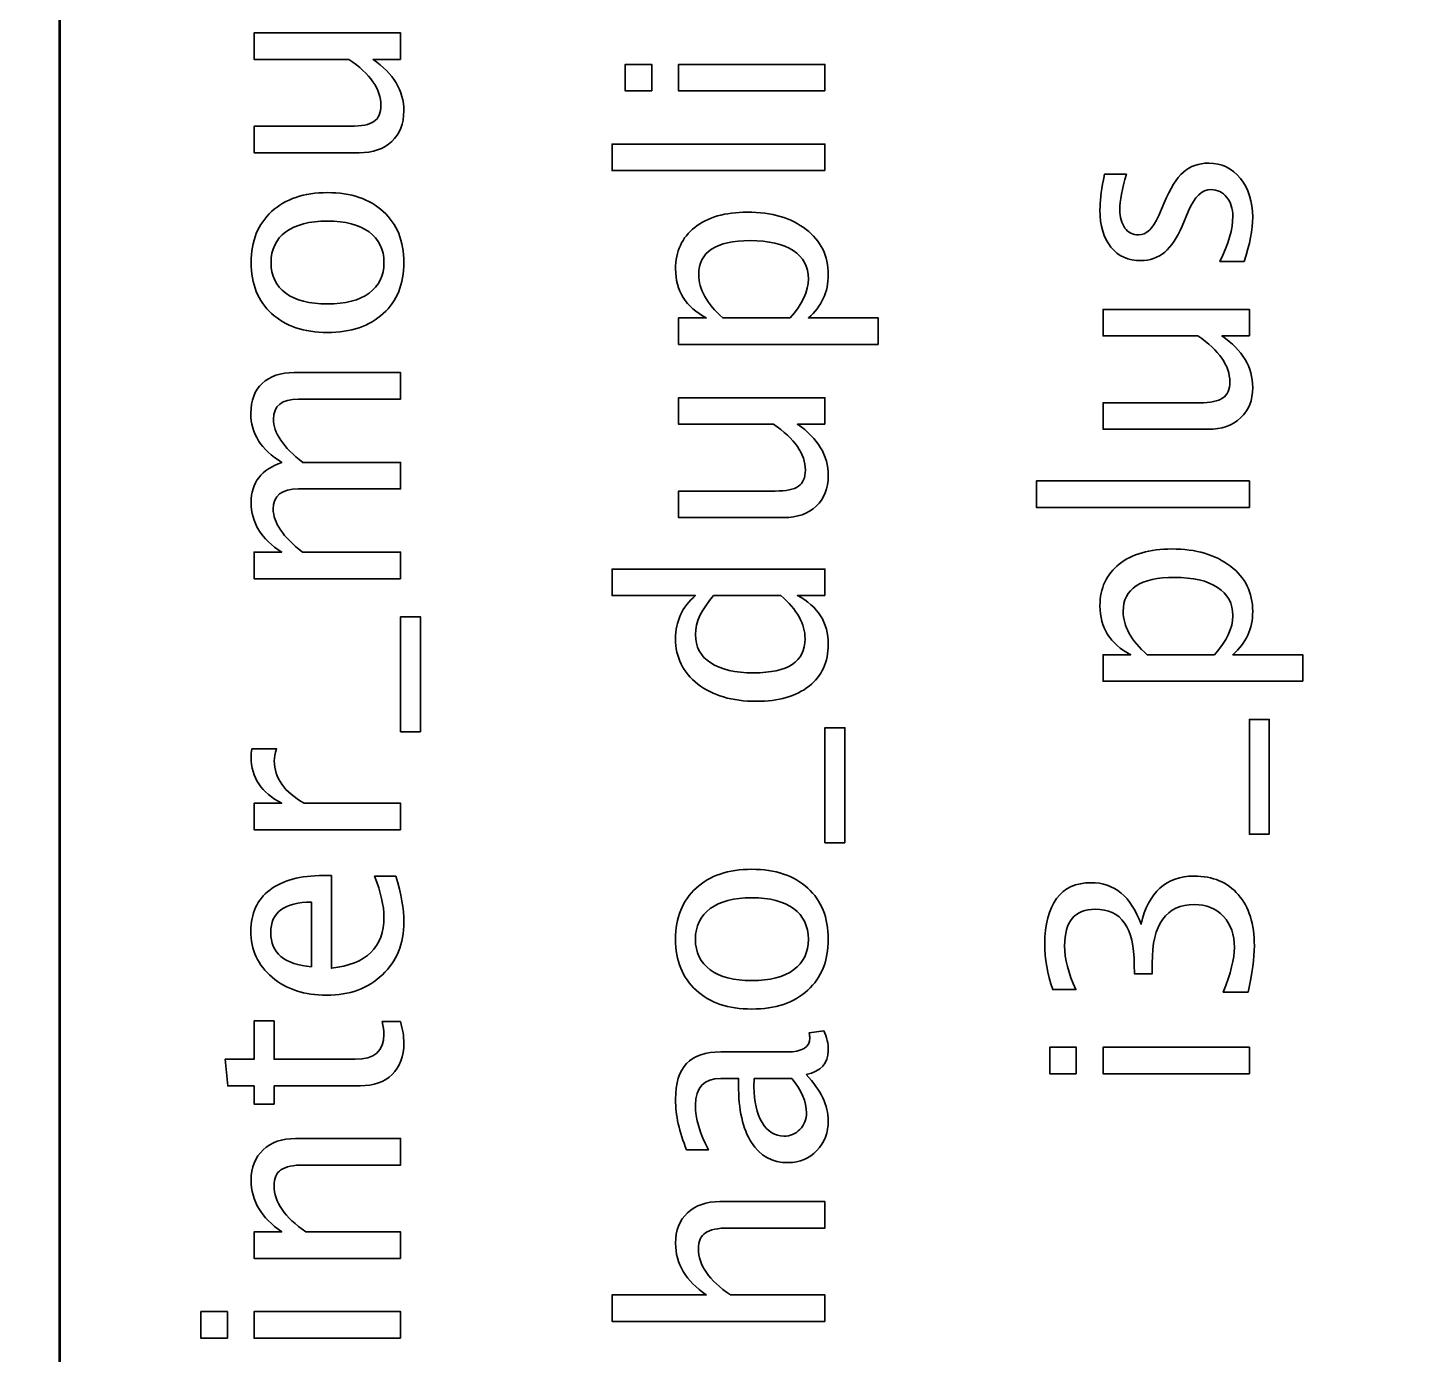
# Model space of a CAD drawing. Header units: centimetres. Extents: x -42 to 42, y -79 to 44.
# Drawn here: x -12.541 to -10.766, y -75.924 to -74.23 of the extents above; entities that cross this region are included whole.
import ezdxf

# ---------------------------------------------------------------- set-up
doc = ezdxf.new("R2010")
doc.units = ezdxf.units.CM
doc.header["$MEASUREMENT"] = 0
doc.layers.add('Layer 1', color=7, linetype='Continuous')

msp = doc.modelspace()

# ---------------------------------------------------------------- linework, layer by layer
at = {"layer": 'Layer 1', "color": 3, "lineweight": 53}
msp.add_lwpolyline([(-12.49999, -79), (12.50001, -79), (12.50001, -70.5), (-12.49999, -70.5), (-12.49999, -79)], close=True, dxfattribs=at)
at = {"layer": 'Layer 1', "lineweight": 106}
msp.add_open_spline([(-23.956, -76.7), (-23.956, -76.7), (-23.956, -73.3), (-23.956, -73.3), (-23.956, -73.3), (-23.956, -73.02386), (-23.73214, -72.8), (-23.456, -72.8), (-23.456, -72.8), (-23.456, -72.8), (-9.556, -72.8), (-9.556, -72.8), (-9.556, -72.8), (-9.27986, -72.8), (-9.056, -73.02386), (-9.056, -73.3), (-9.056, -73.3), (-9.056, -73.3), (-9.056, -76.7), (-9.056, -76.7), (-9.056, -76.7), (-9.056, -76.97614), (-9.27986, -77.2), (-9.556, -77.2), (-9.556, -77.2), (-9.556, -77.2), (-23.456, -77.2), (-23.456, -77.2), (-23.456, -77.2), (-23.73214, -77.2), (-23.956, -76.97614), (-23.956, -76.7)], degree=3, knots=[0, 0, 0, 0, 0.1111111, 0.1111111, 0.1111111, 0.1111111, 0.2222222, 0.2222222, 0.2222222, 0.2222222, 0.3333333, 0.3333333, 0.3333333, 0.3333333, 0.4444444, 0.4444444, 0.4444444, 0.4444444, 0.5555556, 0.5555556, 0.5555556, 0.5555556, 0.6666667, 0.6666667, 0.6666667, 0.6666667, 0.7777778, 0.7777778, 0.7777778, 0.7777778, 1, 1, 1, 1], dxfattribs=at)
at = {"layer": 'Layer 1', "color": 5, "lineweight": 35}
for points, knots in [([(-12.06451, -74.27006), (-12.06451, -74.27006), (-12.09967, -74.27006), (-12.09967, -74.27006), (-12.09967, -74.27006), (-12.07339, -74.28811), (-12.06028, -74.31004), (-12.06028, -74.33579), (-12.06028, -74.33579), (-12.06028, -74.35214), (-12.06539, -74.36513), (-12.07568, -74.37478), (-12.07568, -74.37478), (-12.08597, -74.38448), (-12.09979, -74.3893), (-12.11725, -74.3893), (-12.11725, -74.3893), (-12.11725, -74.3893), (-12.25148, -74.3893), (-12.25148, -74.3893), (-12.25148, -74.3893), (-12.25148, -74.3893), (-12.25148, -74.35543), (-12.25148, -74.35543), (-12.25148, -74.35543), (-12.25148, -74.35543), (-12.1283, -74.35543), (-12.1283, -74.35543), (-12.1283, -74.35543), (-12.11425, -74.35543), (-12.10432, -74.35338), (-12.09844, -74.34932), (-12.09844, -74.34932), (-12.0925, -74.3452), (-12.08956, -74.33838), (-12.08956, -74.3288), (-12.08956, -74.3288), (-12.08956, -74.3081), (-12.10314, -74.28846), (-12.13036, -74.27006), (-12.13036, -74.27006), (-12.13036, -74.27006), (-12.25148, -74.27006), (-12.25148, -74.27006), (-12.25148, -74.27006), (-12.25148, -74.27006), (-12.25148, -74.23619), (-12.25148, -74.23619), (-12.25148, -74.23619), (-12.25148, -74.23619), (-12.06451, -74.23619), (-12.06451, -74.23619), (-12.06451, -74.23619), (-12.06451, -74.23619), (-12.06451, -74.27006), (-12.06451, -74.27006)], [0, 0, 0, 0, 0.0666667, 0.0666667, 0.0666667, 0.0666667, 0.1333333, 0.1333333, 0.1333333, 0.1333333, 0.2, 0.2, 0.2, 0.2, 0.2666667, 0.2666667, 0.2666667, 0.2666667, 0.3333333, 0.3333333, 0.3333333, 0.3333333, 0.4, 0.4, 0.4, 0.4, 0.4666667, 0.4666667, 0.4666667, 0.4666667, 0.5333333, 0.5333333, 0.5333333, 0.5333333, 0.6, 0.6, 0.6, 0.6, 0.6666667, 0.6666667, 0.6666667, 0.6666667, 0.7333333, 0.7333333, 0.7333333, 0.7333333, 0.8, 0.8, 0.8, 0.8, 0.8666667, 0.8666667, 0.8666667, 0.8666667, 1, 1, 1, 1]), ([(-11.7436, -74.31016), (-11.7436, -74.31016), (-11.77747, -74.31016), (-11.77747, -74.31016), (-11.77747, -74.31016), (-11.77747, -74.31016), (-11.77747, -74.2763), (-11.77747, -74.2763), (-11.77747, -74.2763), (-11.77747, -74.2763), (-11.7436, -74.2763), (-11.7436, -74.2763), (-11.7436, -74.2763), (-11.7436, -74.2763), (-11.7436, -74.31016), (-11.7436, -74.31016)], [0, 0, 0, 0, 0.2, 0.2, 0.2, 0.2, 0.4, 0.4, 0.4, 0.4, 0.6, 0.6, 0.6, 0.6, 1, 1, 1, 1]), ([(-11.52241, -74.31016), (-11.52241, -74.31016), (-11.70938, -74.31016), (-11.70938, -74.31016), (-11.70938, -74.31016), (-11.70938, -74.31016), (-11.70938, -74.2763), (-11.70938, -74.2763), (-11.70938, -74.2763), (-11.70938, -74.2763), (-11.52241, -74.2763), (-11.52241, -74.2763), (-11.52241, -74.2763), (-11.52241, -74.2763), (-11.52241, -74.31016), (-11.52241, -74.31016)], [0, 0, 0, 0, 0.2, 0.2, 0.2, 0.2, 0.4, 0.4, 0.4, 0.4, 0.6, 0.6, 0.6, 0.6, 1, 1, 1, 1]), ([(-11.52241, -74.41211), (-11.52241, -74.41211), (-11.7944, -74.41211), (-11.7944, -74.41211), (-11.7944, -74.41211), (-11.7944, -74.41211), (-11.7944, -74.37825), (-11.7944, -74.37825), (-11.7944, -74.37825), (-11.7944, -74.37825), (-11.52241, -74.37825), (-11.52241, -74.37825), (-11.52241, -74.37825), (-11.52241, -74.37825), (-11.52241, -74.41211), (-11.52241, -74.41211)], [0, 0, 0, 0, 0.2, 0.2, 0.2, 0.2, 0.4, 0.4, 0.4, 0.4, 0.6, 0.6, 0.6, 0.6, 1, 1, 1, 1]), ([(-10.98701, -74.5281), (-10.98701, -74.5281), (-11.01806, -74.5281), (-11.01806, -74.5281), (-11.01806, -74.5281), (-11.007, -74.50593), (-11.00148, -74.4867), (-11.00148, -74.4703), (-11.00148, -74.4703), (-11.00148, -74.46054), (-11.00412, -74.45242), (-11.00941, -74.44602), (-11.00941, -74.44602), (-11.01465, -74.43961), (-11.02123, -74.43637), (-11.02917, -74.43637), (-11.02917, -74.43637), (-11.04075, -74.43637), (-11.05034, -74.44537), (-11.05792, -74.46336), (-11.05792, -74.46336), (-11.05792, -74.46336), (-11.06633, -74.48318), (-11.06633, -74.48318), (-11.06633, -74.48318), (-11.07844, -74.5124), (-11.09596, -74.52704), (-11.11872, -74.52704), (-11.11872, -74.52704), (-11.135, -74.52704), (-11.14782, -74.52128), (-11.15717, -74.50975), (-11.15717, -74.50975), (-11.16652, -74.49823), (-11.17116, -74.48241), (-11.17116, -74.46236), (-11.17116, -74.46236), (-11.17116, -74.45195), (-11.16975, -74.43902), (-11.16687, -74.42367), (-11.16687, -74.42367), (-11.16687, -74.42367), (-11.16552, -74.41662), (-11.16552, -74.41662), (-11.16552, -74.41662), (-11.16552, -74.41662), (-11.1373, -74.41662), (-11.1373, -74.41662), (-11.1373, -74.41662), (-11.14294, -74.43549), (-11.14576, -74.45054), (-11.14576, -74.46177), (-11.14576, -74.46177), (-11.14576, -74.47165), (-11.14359, -74.47947), (-11.1393, -74.48541), (-11.1393, -74.48541), (-11.135, -74.49129), (-11.12924, -74.49423), (-11.12201, -74.49423), (-11.12201, -74.49423), (-11.11184, -74.49423), (-11.1032, -74.486), (-11.0962, -74.46948), (-11.0962, -74.46948), (-11.0962, -74.46948), (-11.08932, -74.45319), (-11.08932, -74.45319), (-11.08932, -74.45319), (-11.08156, -74.43473), (-11.07333, -74.42167), (-11.06468, -74.41403), (-11.06468, -74.41403), (-11.05604, -74.40633), (-11.04522, -74.40251), (-11.03229, -74.40251), (-11.03229, -74.40251), (-11.01588, -74.40251), (-11.00242, -74.40897), (-10.99189, -74.42197), (-10.99189, -74.42197), (-10.98137, -74.4349), (-10.97608, -74.45148), (-10.97608, -74.47165), (-10.97608, -74.47165), (-10.97608, -74.48717), (-10.97972, -74.50593), (-10.98701, -74.5281)], [0, 0, 0, 0, 0.0434783, 0.0434783, 0.0434783, 0.0434783, 0.0869565, 0.0869565, 0.0869565, 0.0869565, 0.1304348, 0.1304348, 0.1304348, 0.1304348, 0.173913, 0.173913, 0.173913, 0.173913, 0.2173913, 0.2173913, 0.2173913, 0.2173913, 0.2608696, 0.2608696, 0.2608696, 0.2608696, 0.3043478, 0.3043478, 0.3043478, 0.3043478, 0.3478261, 0.3478261, 0.3478261, 0.3478261, 0.3913043, 0.3913043, 0.3913043, 0.3913043, 0.4347826, 0.4347826, 0.4347826, 0.4347826, 0.4782609, 0.4782609, 0.4782609, 0.4782609, 0.5217391, 0.5217391, 0.5217391, 0.5217391, 0.5652174, 0.5652174, 0.5652174, 0.5652174, 0.6086957, 0.6086957, 0.6086957, 0.6086957, 0.6521739, 0.6521739, 0.6521739, 0.6521739, 0.6956522, 0.6956522, 0.6956522, 0.6956522, 0.7391304, 0.7391304, 0.7391304, 0.7391304, 0.7826087, 0.7826087, 0.7826087, 0.7826087, 0.826087, 0.826087, 0.826087, 0.826087, 0.8695652, 0.8695652, 0.8695652, 0.8695652, 0.9130435, 0.9130435, 0.9130435, 0.9130435, 1, 1, 1, 1]), ([(-12.06028, -74.52947), (-12.06028, -74.55692), (-12.06904, -74.57868), (-12.08656, -74.59467), (-12.08656, -74.59467), (-12.10408, -74.61072), (-12.12789, -74.61872), (-12.15794, -74.61872), (-12.15794, -74.61872), (-12.18792, -74.61872), (-12.21168, -74.61072), (-12.22914, -74.59467), (-12.22914, -74.59467), (-12.2466, -74.57868), (-12.25536, -74.55692), (-12.25536, -74.52947), (-12.25536, -74.52947), (-12.25536, -74.50201), (-12.2466, -74.48025), (-12.22914, -74.46426), (-12.22914, -74.46426), (-12.21168, -74.44821), (-12.18792, -74.44021), (-12.15794, -74.44021), (-12.15794, -74.44021), (-12.12789, -74.44021), (-12.10408, -74.44821), (-12.08656, -74.46426), (-12.08656, -74.46426), (-12.06904, -74.48025), (-12.06028, -74.50201), (-12.06028, -74.52947)], [0, 0, 0, 0, 0.1111111, 0.1111111, 0.1111111, 0.1111111, 0.2222222, 0.2222222, 0.2222222, 0.2222222, 0.3333333, 0.3333333, 0.3333333, 0.3333333, 0.4444444, 0.4444444, 0.4444444, 0.4444444, 0.5555556, 0.5555556, 0.5555556, 0.5555556, 0.6666667, 0.6666667, 0.6666667, 0.6666667, 0.7777778, 0.7777778, 0.7777778, 0.7777778, 1, 1, 1, 1]), ([(-12.08568, -74.52953), (-12.08568, -74.51277), (-12.09197, -74.49972), (-12.10461, -74.49043), (-12.10461, -74.49043), (-12.11719, -74.48119), (-12.13495, -74.47655), (-12.15794, -74.47655), (-12.15794, -74.47655), (-12.18081, -74.47655), (-12.19857, -74.48119), (-12.21115, -74.49043), (-12.21115, -74.49043), (-12.22367, -74.49972), (-12.22996, -74.51277), (-12.22996, -74.52953), (-12.22996, -74.52953), (-12.22996, -74.54634), (-12.22367, -74.55939), (-12.21115, -74.56857), (-12.21115, -74.56857), (-12.19857, -74.5778), (-12.18081, -74.58238), (-12.15794, -74.58238), (-12.15794, -74.58238), (-12.13495, -74.58238), (-12.11719, -74.5778), (-12.10461, -74.56857), (-12.10461, -74.56857), (-12.09197, -74.55939), (-12.08568, -74.54634), (-12.08568, -74.52953)], [0, 0, 0, 0, 0.1111111, 0.1111111, 0.1111111, 0.1111111, 0.2222222, 0.2222222, 0.2222222, 0.2222222, 0.3333333, 0.3333333, 0.3333333, 0.3333333, 0.4444444, 0.4444444, 0.4444444, 0.4444444, 0.5555556, 0.5555556, 0.5555556, 0.5555556, 0.6666667, 0.6666667, 0.6666667, 0.6666667, 0.7777778, 0.7777778, 0.7777778, 0.7777778, 1, 1, 1, 1]), ([(-11.45432, -74.63413), (-11.45432, -74.63413), (-11.70938, -74.63413), (-11.70938, -74.63413), (-11.70938, -74.63413), (-11.70938, -74.63413), (-11.70938, -74.60027), (-11.70938, -74.60027), (-11.70938, -74.60027), (-11.70938, -74.60027), (-11.67405, -74.60027), (-11.67405, -74.60027), (-11.67405, -74.60027), (-11.70021, -74.58639), (-11.71326, -74.56552), (-11.71326, -74.53771), (-11.71326, -74.53771), (-11.71326, -74.51519), (-11.70509, -74.49749), (-11.68869, -74.48455), (-11.68869, -74.48455), (-11.67228, -74.47162), (-11.64988, -74.46515), (-11.62148, -74.46515), (-11.62148, -74.46515), (-11.59056, -74.46515), (-11.56557, -74.4725), (-11.54663, -74.48714), (-11.54663, -74.48714), (-11.52764, -74.50178), (-11.51818, -74.52107), (-11.51818, -74.54494), (-11.51818, -74.54494), (-11.51818, -74.5671), (-11.52664, -74.58557), (-11.54364, -74.60027), (-11.54364, -74.60027), (-11.54364, -74.60027), (-11.45432, -74.60027), (-11.45432, -74.60027), (-11.45432, -74.60027), (-11.45432, -74.60027), (-11.45432, -74.63413), (-11.45432, -74.63413)], [0, 0, 0, 0, 0.0833333, 0.0833333, 0.0833333, 0.0833333, 0.1666667, 0.1666667, 0.1666667, 0.1666667, 0.25, 0.25, 0.25, 0.25, 0.3333333, 0.3333333, 0.3333333, 0.3333333, 0.4166667, 0.4166667, 0.4166667, 0.4166667, 0.5, 0.5, 0.5, 0.5, 0.5833333, 0.5833333, 0.5833333, 0.5833333, 0.6666667, 0.6666667, 0.6666667, 0.6666667, 0.75, 0.75, 0.75, 0.75, 0.8333333, 0.8333333, 0.8333333, 0.8333333, 1, 1, 1, 1]), ([(-11.56698, -74.60027), (-11.55134, -74.5828), (-11.54358, -74.56616), (-11.54358, -74.55035), (-11.54358, -74.55035), (-11.54358, -74.53477), (-11.5501, -74.52271), (-11.5631, -74.51425), (-11.5631, -74.51425), (-11.57609, -74.50572), (-11.59438, -74.50149), (-11.61801, -74.50149), (-11.61801, -74.50149), (-11.66176, -74.50149), (-11.68363, -74.51595), (-11.68363, -74.54488), (-11.68363, -74.54488), (-11.68363, -74.56381), (-11.6734, -74.58227), (-11.65288, -74.60027), (-11.65288, -74.60027), (-11.65288, -74.60027), (-11.56698, -74.60027), (-11.56698, -74.60027)], [0, 0, 0, 0, 0.1428571, 0.1428571, 0.1428571, 0.1428571, 0.2857143, 0.2857143, 0.2857143, 0.2857143, 0.4285714, 0.4285714, 0.4285714, 0.4285714, 0.5714286, 0.5714286, 0.5714286, 0.5714286, 0.7142857, 0.7142857, 0.7142857, 0.7142857, 1, 1, 1, 1]), ([(-10.98031, -74.62323), (-10.98031, -74.62323), (-11.01547, -74.62323), (-11.01547, -74.62323), (-11.01547, -74.62323), (-10.98919, -74.64128), (-10.97608, -74.66321), (-10.97608, -74.68896), (-10.97608, -74.68896), (-10.97608, -74.70531), (-10.98119, -74.7183), (-10.99148, -74.72795), (-10.99148, -74.72795), (-11.00177, -74.73765), (-11.01559, -74.74247), (-11.03305, -74.74247), (-11.03305, -74.74247), (-11.03305, -74.74247), (-11.16728, -74.74247), (-11.16728, -74.74247), (-11.16728, -74.74247), (-11.16728, -74.74247), (-11.16728, -74.7086), (-11.16728, -74.7086), (-11.16728, -74.7086), (-11.16728, -74.7086), (-11.0441, -74.7086), (-11.0441, -74.7086), (-11.0441, -74.7086), (-11.03005, -74.7086), (-11.02012, -74.70655), (-11.01424, -74.70249), (-11.01424, -74.70249), (-11.0083, -74.69837), (-11.00536, -74.69155), (-11.00536, -74.68197), (-11.00536, -74.68197), (-11.00536, -74.66127), (-11.01894, -74.64163), (-11.04616, -74.62323), (-11.04616, -74.62323), (-11.04616, -74.62323), (-11.16728, -74.62323), (-11.16728, -74.62323), (-11.16728, -74.62323), (-11.16728, -74.62323), (-11.16728, -74.58936), (-11.16728, -74.58936), (-11.16728, -74.58936), (-11.16728, -74.58936), (-10.98031, -74.58936), (-10.98031, -74.58936), (-10.98031, -74.58936), (-10.98031, -74.58936), (-10.98031, -74.62323), (-10.98031, -74.62323)], [0, 0, 0, 0, 0.0666667, 0.0666667, 0.0666667, 0.0666667, 0.1333333, 0.1333333, 0.1333333, 0.1333333, 0.2, 0.2, 0.2, 0.2, 0.2666667, 0.2666667, 0.2666667, 0.2666667, 0.3333333, 0.3333333, 0.3333333, 0.3333333, 0.4, 0.4, 0.4, 0.4, 0.4666667, 0.4666667, 0.4666667, 0.4666667, 0.5333333, 0.5333333, 0.5333333, 0.5333333, 0.6, 0.6, 0.6, 0.6, 0.6666667, 0.6666667, 0.6666667, 0.6666667, 0.7333333, 0.7333333, 0.7333333, 0.7333333, 0.8, 0.8, 0.8, 0.8, 0.8666667, 0.8666667, 0.8666667, 0.8666667, 1, 1, 1, 1]), ([(-12.06451, -74.93328), (-12.06451, -74.93328), (-12.25148, -74.93328), (-12.25148, -74.93328), (-12.25148, -74.93328), (-12.25148, -74.93328), (-12.25148, -74.89942), (-12.25148, -74.89942), (-12.25148, -74.89942), (-12.25148, -74.89942), (-12.21615, -74.89942), (-12.21615, -74.89942), (-12.21615, -74.89942), (-12.24231, -74.88289), (-12.25536, -74.86173), (-12.25536, -74.8358), (-12.25536, -74.8358), (-12.25536, -74.81081), (-12.24231, -74.79382), (-12.21615, -74.78476), (-12.21615, -74.78476), (-12.24255, -74.76871), (-12.25572, -74.74778), (-12.25572, -74.72209), (-12.25572, -74.72209), (-12.25572, -74.70568), (-12.2509, -74.69292), (-12.24119, -74.68381), (-12.24119, -74.68381), (-12.23149, -74.6747), (-12.21791, -74.67011), (-12.20045, -74.67011), (-12.20045, -74.67011), (-12.20045, -74.67011), (-12.06451, -74.67011), (-12.06451, -74.67011), (-12.06451, -74.67011), (-12.06451, -74.67011), (-12.06451, -74.70398), (-12.06451, -74.70398), (-12.06451, -74.70398), (-12.06451, -74.70398), (-12.19486, -74.70398), (-12.19486, -74.70398), (-12.19486, -74.70398), (-12.21615, -74.70398), (-12.22679, -74.71244), (-12.22679, -74.72938), (-12.22679, -74.72938), (-12.22679, -74.74696), (-12.21438, -74.76542), (-12.18951, -74.78476), (-12.18951, -74.78476), (-12.18951, -74.78476), (-12.06451, -74.78476), (-12.06451, -74.78476), (-12.06451, -74.78476), (-12.06451, -74.78476), (-12.06451, -74.81863), (-12.06451, -74.81863), (-12.06451, -74.81863), (-12.06451, -74.81863), (-12.19498, -74.81863), (-12.19498, -74.81863), (-12.19498, -74.81863), (-12.21644, -74.81863), (-12.22714, -74.82721), (-12.22714, -74.84444), (-12.22714, -74.84444), (-12.22714, -74.86155), (-12.21468, -74.8799), (-12.18969, -74.89942), (-12.18969, -74.89942), (-12.18969, -74.89942), (-12.06451, -74.89942), (-12.06451, -74.89942), (-12.06451, -74.89942), (-12.06451, -74.89942), (-12.06451, -74.93328), (-12.06451, -74.93328)], [0, 0, 0, 0, 0.047619, 0.047619, 0.047619, 0.047619, 0.0952381, 0.0952381, 0.0952381, 0.0952381, 0.1428571, 0.1428571, 0.1428571, 0.1428571, 0.1904762, 0.1904762, 0.1904762, 0.1904762, 0.2380952, 0.2380952, 0.2380952, 0.2380952, 0.2857143, 0.2857143, 0.2857143, 0.2857143, 0.3333333, 0.3333333, 0.3333333, 0.3333333, 0.3809524, 0.3809524, 0.3809524, 0.3809524, 0.4285714, 0.4285714, 0.4285714, 0.4285714, 0.4761905, 0.4761905, 0.4761905, 0.4761905, 0.5238095, 0.5238095, 0.5238095, 0.5238095, 0.5714286, 0.5714286, 0.5714286, 0.5714286, 0.6190476, 0.6190476, 0.6190476, 0.6190476, 0.6666667, 0.6666667, 0.6666667, 0.6666667, 0.7142857, 0.7142857, 0.7142857, 0.7142857, 0.7619048, 0.7619048, 0.7619048, 0.7619048, 0.8095238, 0.8095238, 0.8095238, 0.8095238, 0.8571429, 0.8571429, 0.8571429, 0.8571429, 0.9047619, 0.9047619, 0.9047619, 0.9047619, 1, 1, 1, 1]), ([(-11.52241, -74.73597), (-11.52241, -74.73597), (-11.55757, -74.73597), (-11.55757, -74.73597), (-11.55757, -74.73597), (-11.53129, -74.75402), (-11.51818, -74.77595), (-11.51818, -74.8017), (-11.51818, -74.8017), (-11.51818, -74.81805), (-11.52329, -74.83104), (-11.53358, -74.84069), (-11.53358, -74.84069), (-11.54387, -74.85039), (-11.55769, -74.85521), (-11.57515, -74.85521), (-11.57515, -74.85521), (-11.57515, -74.85521), (-11.70938, -74.85521), (-11.70938, -74.85521), (-11.70938, -74.85521), (-11.70938, -74.85521), (-11.70938, -74.82134), (-11.70938, -74.82134), (-11.70938, -74.82134), (-11.70938, -74.82134), (-11.5862, -74.82134), (-11.5862, -74.82134), (-11.5862, -74.82134), (-11.57215, -74.82134), (-11.56222, -74.81929), (-11.55634, -74.81523), (-11.55634, -74.81523), (-11.5504, -74.81111), (-11.54746, -74.80429), (-11.54746, -74.79471), (-11.54746, -74.79471), (-11.54746, -74.77401), (-11.56104, -74.75437), (-11.58826, -74.73597), (-11.58826, -74.73597), (-11.58826, -74.73597), (-11.70938, -74.73597), (-11.70938, -74.73597), (-11.70938, -74.73597), (-11.70938, -74.73597), (-11.70938, -74.7021), (-11.70938, -74.7021), (-11.70938, -74.7021), (-11.70938, -74.7021), (-11.52241, -74.7021), (-11.52241, -74.7021), (-11.52241, -74.7021), (-11.52241, -74.7021), (-11.52241, -74.73597), (-11.52241, -74.73597)], [0, 0, 0, 0, 0.0666667, 0.0666667, 0.0666667, 0.0666667, 0.1333333, 0.1333333, 0.1333333, 0.1333333, 0.2, 0.2, 0.2, 0.2, 0.2666667, 0.2666667, 0.2666667, 0.2666667, 0.3333333, 0.3333333, 0.3333333, 0.3333333, 0.4, 0.4, 0.4, 0.4, 0.4666667, 0.4666667, 0.4666667, 0.4666667, 0.5333333, 0.5333333, 0.5333333, 0.5333333, 0.6, 0.6, 0.6, 0.6, 0.6666667, 0.6666667, 0.6666667, 0.6666667, 0.7333333, 0.7333333, 0.7333333, 0.7333333, 0.8, 0.8, 0.8, 0.8, 0.8666667, 0.8666667, 0.8666667, 0.8666667, 1, 1, 1, 1]), ([(-10.98031, -74.8423), (-10.98031, -74.8423), (-11.2523, -74.8423), (-11.2523, -74.8423), (-11.2523, -74.8423), (-11.2523, -74.8423), (-11.2523, -74.80844), (-11.2523, -74.80844), (-11.2523, -74.80844), (-11.2523, -74.80844), (-10.98031, -74.80844), (-10.98031, -74.80844), (-10.98031, -74.80844), (-10.98031, -74.80844), (-10.98031, -74.8423), (-10.98031, -74.8423)], [0, 0, 0, 0, 0.2, 0.2, 0.2, 0.2, 0.4, 0.4, 0.4, 0.4, 0.6, 0.6, 0.6, 0.6, 1, 1, 1, 1]), ([(-10.91222, -75.06432), (-10.91222, -75.06432), (-11.16728, -75.06432), (-11.16728, -75.06432), (-11.16728, -75.06432), (-11.16728, -75.06432), (-11.16728, -75.03046), (-11.16728, -75.03046), (-11.16728, -75.03046), (-11.16728, -75.03046), (-11.13195, -75.03046), (-11.13195, -75.03046), (-11.13195, -75.03046), (-11.15811, -75.01658), (-11.17116, -74.99571), (-11.17116, -74.9679), (-11.17116, -74.9679), (-11.17116, -74.94538), (-11.16299, -74.92768), (-11.14659, -74.91474), (-11.14659, -74.91474), (-11.13018, -74.90181), (-11.10778, -74.89534), (-11.07938, -74.89534), (-11.07938, -74.89534), (-11.04846, -74.89534), (-11.02347, -74.90269), (-11.00453, -74.91733), (-11.00453, -74.91733), (-10.98554, -74.93197), (-10.97608, -74.95126), (-10.97608, -74.97513), (-10.97608, -74.97513), (-10.97608, -74.99729), (-10.98454, -75.01576), (-11.00154, -75.03046), (-11.00154, -75.03046), (-11.00154, -75.03046), (-10.91222, -75.03046), (-10.91222, -75.03046), (-10.91222, -75.03046), (-10.91222, -75.03046), (-10.91222, -75.06432), (-10.91222, -75.06432)], [0, 0, 0, 0, 0.0833333, 0.0833333, 0.0833333, 0.0833333, 0.1666667, 0.1666667, 0.1666667, 0.1666667, 0.25, 0.25, 0.25, 0.25, 0.3333333, 0.3333333, 0.3333333, 0.3333333, 0.4166667, 0.4166667, 0.4166667, 0.4166667, 0.5, 0.5, 0.5, 0.5, 0.5833333, 0.5833333, 0.5833333, 0.5833333, 0.6666667, 0.6666667, 0.6666667, 0.6666667, 0.75, 0.75, 0.75, 0.75, 0.8333333, 0.8333333, 0.8333333, 0.8333333, 1, 1, 1, 1]), ([(-11.52241, -74.95482), (-11.52241, -74.95482), (-11.55751, -74.95482), (-11.55751, -74.95482), (-11.55751, -74.95482), (-11.53129, -74.96863), (-11.51818, -74.98945), (-11.51818, -75.01726), (-11.51818, -75.01726), (-11.51818, -75.03984), (-11.52635, -75.05759), (-11.54275, -75.07053), (-11.54275, -75.07053), (-11.55916, -75.08346), (-11.58156, -75.08993), (-11.60996, -75.08993), (-11.60996, -75.08993), (-11.641, -75.08993), (-11.66599, -75.08258), (-11.68492, -75.06794), (-11.68492, -75.06794), (-11.7038, -75.05324), (-11.71326, -75.03396), (-11.71326, -75.01003), (-11.71326, -75.01003), (-11.71326, -74.98786), (-11.7048, -74.9694), (-11.68781, -74.95482), (-11.68781, -74.95482), (-11.68781, -74.95482), (-11.7944, -74.95482), (-11.7944, -74.95482), (-11.7944, -74.95482), (-11.7944, -74.95482), (-11.7944, -74.92095), (-11.7944, -74.92095), (-11.7944, -74.92095), (-11.7944, -74.92095), (-11.52241, -74.92095), (-11.52241, -74.92095), (-11.52241, -74.92095), (-11.52241, -74.92095), (-11.52241, -74.95482), (-11.52241, -74.95482)], [0, 0, 0, 0, 0.0833333, 0.0833333, 0.0833333, 0.0833333, 0.1666667, 0.1666667, 0.1666667, 0.1666667, 0.25, 0.25, 0.25, 0.25, 0.3333333, 0.3333333, 0.3333333, 0.3333333, 0.4166667, 0.4166667, 0.4166667, 0.4166667, 0.5, 0.5, 0.5, 0.5, 0.5833333, 0.5833333, 0.5833333, 0.5833333, 0.6666667, 0.6666667, 0.6666667, 0.6666667, 0.75, 0.75, 0.75, 0.75, 0.8333333, 0.8333333, 0.8333333, 0.8333333, 1, 1, 1, 1]), ([(-11.02488, -75.03046), (-11.00924, -75.01299), (-11.00148, -74.99635), (-11.00148, -74.98054), (-11.00148, -74.98054), (-11.00148, -74.96496), (-11.008, -74.9529), (-11.021, -74.94444), (-11.021, -74.94444), (-11.03399, -74.93591), (-11.05228, -74.93168), (-11.07591, -74.93168), (-11.07591, -74.93168), (-11.11966, -74.93168), (-11.14153, -74.94614), (-11.14153, -74.97507), (-11.14153, -74.97507), (-11.14153, -74.994), (-11.1313, -75.01246), (-11.11078, -75.03046), (-11.11078, -75.03046), (-11.11078, -75.03046), (-11.02488, -75.03046), (-11.02488, -75.03046)], [0, 0, 0, 0, 0.1428571, 0.1428571, 0.1428571, 0.1428571, 0.2857143, 0.2857143, 0.2857143, 0.2857143, 0.4285714, 0.4285714, 0.4285714, 0.4285714, 0.5714286, 0.5714286, 0.5714286, 0.5714286, 0.7142857, 0.7142857, 0.7142857, 0.7142857, 1, 1, 1, 1]), ([(-11.66464, -74.95482), (-11.6801, -74.9724), (-11.68786, -74.98903), (-11.68786, -75.00479), (-11.68786, -75.00479), (-11.68786, -75.02031), (-11.6814, -75.03231), (-11.6684, -75.04083), (-11.6684, -75.04083), (-11.65547, -75.04936), (-11.63712, -75.05359), (-11.61337, -75.05359), (-11.61337, -75.05359), (-11.56968, -75.05359), (-11.54781, -75.03913), (-11.54781, -75.01014), (-11.54781, -75.01014), (-11.54781, -74.99133), (-11.5581, -74.97287), (-11.57862, -74.95482), (-11.57862, -74.95482), (-11.57862, -74.95482), (-11.66464, -74.95482), (-11.66464, -74.95482)], [0, 0, 0, 0, 0.1428571, 0.1428571, 0.1428571, 0.1428571, 0.2857143, 0.2857143, 0.2857143, 0.2857143, 0.4285714, 0.4285714, 0.4285714, 0.4285714, 0.5714286, 0.5714286, 0.5714286, 0.5714286, 0.7142857, 0.7142857, 0.7142857, 0.7142857, 1, 1, 1, 1]), ([(-12.03911, -75.12872), (-12.03911, -75.12872), (-12.06451, -75.12872), (-12.06451, -75.12872), (-12.06451, -75.12872), (-12.06451, -75.12872), (-12.06451, -74.98197), (-12.06451, -74.98197), (-12.06451, -74.98197), (-12.06451, -74.98197), (-12.03911, -74.98197), (-12.03911, -74.98197), (-12.03911, -74.98197), (-12.03911, -74.98197), (-12.03911, -75.12872), (-12.03911, -75.12872)], [0, 0, 0, 0, 0.2, 0.2, 0.2, 0.2, 0.4, 0.4, 0.4, 0.4, 0.6, 0.6, 0.6, 0.6, 1, 1, 1, 1]), ([(-10.95491, -75.25976), (-10.95491, -75.25976), (-10.98031, -75.25976), (-10.98031, -75.25976), (-10.98031, -75.25976), (-10.98031, -75.25976), (-10.98031, -75.11301), (-10.98031, -75.11301), (-10.98031, -75.11301), (-10.98031, -75.11301), (-10.95491, -75.11301), (-10.95491, -75.11301), (-10.95491, -75.11301), (-10.95491, -75.11301), (-10.95491, -75.25976), (-10.95491, -75.25976)], [0, 0, 0, 0, 0.2, 0.2, 0.2, 0.2, 0.4, 0.4, 0.4, 0.4, 0.6, 0.6, 0.6, 0.6, 1, 1, 1, 1]), ([(-11.49701, -75.27055), (-11.49701, -75.27055), (-11.52241, -75.27055), (-11.52241, -75.27055), (-11.52241, -75.27055), (-11.52241, -75.27055), (-11.52241, -75.1238), (-11.52241, -75.1238), (-11.52241, -75.1238), (-11.52241, -75.1238), (-11.49701, -75.1238), (-11.49701, -75.1238), (-11.49701, -75.1238), (-11.49701, -75.1238), (-11.49701, -75.27055), (-11.49701, -75.27055)], [0, 0, 0, 0, 0.2, 0.2, 0.2, 0.2, 0.4, 0.4, 0.4, 0.4, 0.6, 0.6, 0.6, 0.6, 1, 1, 1, 1]), ([(-12.06451, -75.25402), (-12.06451, -75.25402), (-12.25148, -75.25402), (-12.25148, -75.25402), (-12.25148, -75.25402), (-12.25148, -75.25402), (-12.25148, -75.22016), (-12.25148, -75.22016), (-12.25148, -75.22016), (-12.25148, -75.22016), (-12.21615, -75.22016), (-12.21615, -75.22016), (-12.21615, -75.22016), (-12.24231, -75.20669), (-12.25536, -75.18717), (-12.25536, -75.16154), (-12.25536, -75.16154), (-12.25536, -75.15807), (-12.25507, -75.15442), (-12.25448, -75.15066), (-12.25448, -75.15066), (-12.25448, -75.15066), (-12.22279, -75.15066), (-12.22279, -75.15066), (-12.22279, -75.15066), (-12.22473, -75.15654), (-12.22573, -75.16171), (-12.22573, -75.16618), (-12.22573, -75.16618), (-12.22573, -75.1877), (-12.21303, -75.20569), (-12.18757, -75.22016), (-12.18757, -75.22016), (-12.18757, -75.22016), (-12.06451, -75.22016), (-12.06451, -75.22016), (-12.06451, -75.22016), (-12.06451, -75.22016), (-12.06451, -75.25402), (-12.06451, -75.25402)], [0, 0, 0, 0, 0.0909091, 0.0909091, 0.0909091, 0.0909091, 0.1818182, 0.1818182, 0.1818182, 0.1818182, 0.2727273, 0.2727273, 0.2727273, 0.2727273, 0.3636364, 0.3636364, 0.3636364, 0.3636364, 0.4545455, 0.4545455, 0.4545455, 0.4545455, 0.5454545, 0.5454545, 0.5454545, 0.5454545, 0.6363636, 0.6363636, 0.6363636, 0.6363636, 0.7272727, 0.7272727, 0.7272727, 0.7272727, 0.8181818, 0.8181818, 0.8181818, 0.8181818, 1, 1, 1, 1]), ([(-12.07051, -75.31335), (-12.06369, -75.33611), (-12.06028, -75.35557), (-12.06028, -75.3718), (-12.06028, -75.3718), (-12.06028, -75.39949), (-12.06945, -75.42201), (-12.08773, -75.43935), (-12.08773, -75.43935), (-12.10602, -75.4567), (-12.12972, -75.4654), (-12.15888, -75.4654), (-12.15888, -75.4654), (-12.18716, -75.4654), (-12.21038, -75.45776), (-12.22855, -75.44241), (-12.22855, -75.44241), (-12.24666, -75.42706), (-12.25572, -75.40743), (-12.25572, -75.3835), (-12.25572, -75.3835), (-12.25572, -75.36086), (-12.24766, -75.34334), (-12.23155, -75.33099), (-12.23155, -75.33099), (-12.21544, -75.31864), (-12.19263, -75.31247), (-12.16305, -75.31247), (-12.16305, -75.31247), (-12.16305, -75.31247), (-12.15271, -75.31265), (-12.15271, -75.31265), (-12.15271, -75.31265), (-12.15271, -75.31265), (-12.15271, -75.43083), (-12.15271, -75.43083), (-12.15271, -75.43083), (-12.10802, -75.42589), (-12.08568, -75.40407), (-12.08568, -75.36545), (-12.08568, -75.36545), (-12.08568, -75.35128), (-12.08967, -75.33393), (-12.09767, -75.31335), (-12.09767, -75.31335), (-12.09767, -75.31335), (-12.07051, -75.31335), (-12.07051, -75.31335)], [0, 0, 0, 0, 0.0769231, 0.0769231, 0.0769231, 0.0769231, 0.1538462, 0.1538462, 0.1538462, 0.1538462, 0.2307692, 0.2307692, 0.2307692, 0.2307692, 0.3076923, 0.3076923, 0.3076923, 0.3076923, 0.3846154, 0.3846154, 0.3846154, 0.3846154, 0.4615385, 0.4615385, 0.4615385, 0.4615385, 0.5384615, 0.5384615, 0.5384615, 0.5384615, 0.6153846, 0.6153846, 0.6153846, 0.6153846, 0.6923077, 0.6923077, 0.6923077, 0.6923077, 0.7692308, 0.7692308, 0.7692308, 0.7692308, 0.8461538, 0.8461538, 0.8461538, 0.8461538, 1, 1, 1, 1]), ([(-11.51818, -75.39379), (-11.51818, -75.42124), (-11.52694, -75.443), (-11.54446, -75.45899), (-11.54446, -75.45899), (-11.56198, -75.47504), (-11.58579, -75.48304), (-11.61584, -75.48304), (-11.61584, -75.48304), (-11.64582, -75.48304), (-11.66958, -75.47504), (-11.68704, -75.45899), (-11.68704, -75.45899), (-11.7045, -75.443), (-11.71326, -75.42124), (-11.71326, -75.39379), (-11.71326, -75.39379), (-11.71326, -75.36633), (-11.7045, -75.34457), (-11.68704, -75.32858), (-11.68704, -75.32858), (-11.66958, -75.31253), (-11.64582, -75.30453), (-11.61584, -75.30453), (-11.61584, -75.30453), (-11.58579, -75.30453), (-11.56198, -75.31253), (-11.54446, -75.32858), (-11.54446, -75.32858), (-11.52694, -75.34457), (-11.51818, -75.36633), (-11.51818, -75.39379)], [0, 0, 0, 0, 0.1111111, 0.1111111, 0.1111111, 0.1111111, 0.2222222, 0.2222222, 0.2222222, 0.2222222, 0.3333333, 0.3333333, 0.3333333, 0.3333333, 0.4444444, 0.4444444, 0.4444444, 0.4444444, 0.5555556, 0.5555556, 0.5555556, 0.5555556, 0.6666667, 0.6666667, 0.6666667, 0.6666667, 0.7777778, 0.7777778, 0.7777778, 0.7777778, 1, 1, 1, 1]), ([(-10.98207, -75.46167), (-10.98207, -75.46167), (-11.01382, -75.46167), (-11.01382, -75.46167), (-11.01382, -75.46167), (-11.00418, -75.43744), (-10.99936, -75.41845), (-10.99936, -75.40452), (-10.99936, -75.40452), (-10.99936, -75.38811), (-11.00406, -75.37488), (-11.01353, -75.36471), (-11.01353, -75.36471), (-11.023, -75.35454), (-11.03534, -75.34948), (-11.05051, -75.34948), (-11.05051, -75.34948), (-11.0865, -75.34948), (-11.10449, -75.37453), (-11.10449, -75.42462), (-11.10449, -75.42462), (-11.10449, -75.42462), (-11.10449, -75.43803), (-11.10449, -75.43803), (-11.10449, -75.43803), (-11.10449, -75.43803), (-11.12724, -75.43803), (-11.12724, -75.43803), (-11.12724, -75.43803), (-11.12724, -75.43803), (-11.12742, -75.42615), (-11.12742, -75.42615), (-11.12742, -75.42615), (-11.12742, -75.37906), (-11.144, -75.35548), (-11.17722, -75.35548), (-11.17722, -75.35548), (-11.20327, -75.35548), (-11.21632, -75.37112), (-11.21632, -75.40234), (-11.21632, -75.40234), (-11.21632, -75.4191), (-11.2115, -75.43768), (-11.20186, -75.45814), (-11.20186, -75.45814), (-11.20186, -75.45814), (-11.23149, -75.45814), (-11.23149, -75.45814), (-11.23149, -75.45814), (-11.23831, -75.43809), (-11.24172, -75.41874), (-11.24172, -75.40017), (-11.24172, -75.40017), (-11.24172, -75.37488), (-11.23666, -75.35542), (-11.22655, -75.3419), (-11.22655, -75.3419), (-11.2165, -75.32837), (-11.20186, -75.32161), (-11.18269, -75.32161), (-11.18269, -75.32161), (-11.15276, -75.32161), (-11.13142, -75.33931), (-11.11872, -75.37476), (-11.11872, -75.37476), (-11.10913, -75.33367), (-11.08661, -75.31315), (-11.05104, -75.31315), (-11.05104, -75.31315), (-11.02705, -75.31315), (-11.00818, -75.32108), (-10.99448, -75.3369), (-10.99448, -75.3369), (-10.98078, -75.35272), (-10.97396, -75.37447), (-10.97396, -75.40211), (-10.97396, -75.40211), (-10.97396, -75.41786), (-10.97666, -75.43768), (-10.98207, -75.46167)], [0, 0, 0, 0, 0.047619, 0.047619, 0.047619, 0.047619, 0.0952381, 0.0952381, 0.0952381, 0.0952381, 0.1428571, 0.1428571, 0.1428571, 0.1428571, 0.1904762, 0.1904762, 0.1904762, 0.1904762, 0.2380952, 0.2380952, 0.2380952, 0.2380952, 0.2857143, 0.2857143, 0.2857143, 0.2857143, 0.3333333, 0.3333333, 0.3333333, 0.3333333, 0.3809524, 0.3809524, 0.3809524, 0.3809524, 0.4285714, 0.4285714, 0.4285714, 0.4285714, 0.4761905, 0.4761905, 0.4761905, 0.4761905, 0.5238095, 0.5238095, 0.5238095, 0.5238095, 0.5714286, 0.5714286, 0.5714286, 0.5714286, 0.6190476, 0.6190476, 0.6190476, 0.6190476, 0.6666667, 0.6666667, 0.6666667, 0.6666667, 0.7142857, 0.7142857, 0.7142857, 0.7142857, 0.7619048, 0.7619048, 0.7619048, 0.7619048, 0.8095238, 0.8095238, 0.8095238, 0.8095238, 0.8571429, 0.8571429, 0.8571429, 0.8571429, 0.9047619, 0.9047619, 0.9047619, 0.9047619, 1, 1, 1, 1]), ([(-12.17811, -75.42906), (-12.17811, -75.42906), (-12.17811, -75.34651), (-12.17811, -75.34651), (-12.17811, -75.34651), (-12.21291, -75.34651), (-12.23032, -75.35951), (-12.23032, -75.38544), (-12.23032, -75.38544), (-12.23032, -75.41154), (-12.21291, -75.42606), (-12.17811, -75.42906)], [0, 0, 0, 0, 0.25, 0.25, 0.25, 0.25, 0.5, 0.5, 0.5, 0.5, 1, 1, 1, 1]), ([(-11.54358, -75.39385), (-11.54358, -75.37709), (-11.54987, -75.36404), (-11.56251, -75.35475), (-11.56251, -75.35475), (-11.57509, -75.34551), (-11.59285, -75.34087), (-11.61584, -75.34087), (-11.61584, -75.34087), (-11.63871, -75.34087), (-11.65647, -75.34551), (-11.66905, -75.35475), (-11.66905, -75.35475), (-11.68157, -75.36404), (-11.68786, -75.37709), (-11.68786, -75.39385), (-11.68786, -75.39385), (-11.68786, -75.41066), (-11.68157, -75.42371), (-11.66905, -75.43289), (-11.66905, -75.43289), (-11.65647, -75.44212), (-11.63871, -75.4467), (-11.61584, -75.4467), (-11.61584, -75.4467), (-11.59285, -75.4467), (-11.57509, -75.44212), (-11.56251, -75.43289), (-11.56251, -75.43289), (-11.54987, -75.42371), (-11.54358, -75.41066), (-11.54358, -75.39385)], [0, 0, 0, 0, 0.1111111, 0.1111111, 0.1111111, 0.1111111, 0.2222222, 0.2222222, 0.2222222, 0.2222222, 0.3333333, 0.3333333, 0.3333333, 0.3333333, 0.4444444, 0.4444444, 0.4444444, 0.4444444, 0.5555556, 0.5555556, 0.5555556, 0.5555556, 0.6666667, 0.6666667, 0.6666667, 0.6666667, 0.7777778, 0.7777778, 0.7777778, 0.7777778, 1, 1, 1, 1]), ([(-12.06457, -75.49891), (-12.06169, -75.50938), (-12.06028, -75.51849), (-12.06028, -75.5262), (-12.06028, -75.5262), (-12.06028, -75.54348), (-12.06522, -75.55695), (-12.07509, -75.56659), (-12.07509, -75.56659), (-12.08497, -75.57629), (-12.09867, -75.58111), (-12.11625, -75.58111), (-12.11625, -75.58111), (-12.11625, -75.58111), (-12.22608, -75.58111), (-12.22608, -75.58111), (-12.22608, -75.58111), (-12.22608, -75.58111), (-12.22608, -75.60451), (-12.22608, -75.60451), (-12.22608, -75.60451), (-12.22608, -75.60451), (-12.25148, -75.60451), (-12.25148, -75.60451), (-12.25148, -75.60451), (-12.25148, -75.60451), (-12.25148, -75.58111), (-12.25148, -75.58111), (-12.25148, -75.58111), (-12.25148, -75.58111), (-12.28529, -75.58111), (-12.28529, -75.58111), (-12.28529, -75.58111), (-12.28529, -75.58111), (-12.28853, -75.54725), (-12.28853, -75.54725), (-12.28853, -75.54725), (-12.28853, -75.54725), (-12.25148, -75.54725), (-12.25148, -75.54725), (-12.25148, -75.54725), (-12.25148, -75.54725), (-12.25148, -75.49821), (-12.25148, -75.49821), (-12.25148, -75.49821), (-12.25148, -75.49821), (-12.22608, -75.49821), (-12.22608, -75.49821), (-12.22608, -75.49821), (-12.22608, -75.49821), (-12.22608, -75.54725), (-12.22608, -75.54725), (-12.22608, -75.54725), (-12.22608, -75.54725), (-12.12237, -75.54725), (-12.12237, -75.54725), (-12.12237, -75.54725), (-12.09791, -75.54725), (-12.08568, -75.5366), (-12.08568, -75.51538), (-12.08568, -75.51538), (-12.08568, -75.51085), (-12.08644, -75.50538), (-12.08791, -75.49891), (-12.08791, -75.49891), (-12.08791, -75.49891), (-12.06457, -75.49891), (-12.06457, -75.49891)], [0, 0, 0, 0, 0.0555556, 0.0555556, 0.0555556, 0.0555556, 0.1111111, 0.1111111, 0.1111111, 0.1111111, 0.1666667, 0.1666667, 0.1666667, 0.1666667, 0.2222222, 0.2222222, 0.2222222, 0.2222222, 0.2777778, 0.2777778, 0.2777778, 0.2777778, 0.3333333, 0.3333333, 0.3333333, 0.3333333, 0.3888889, 0.3888889, 0.3888889, 0.3888889, 0.4444444, 0.4444444, 0.4444444, 0.4444444, 0.5, 0.5, 0.5, 0.5, 0.5555556, 0.5555556, 0.5555556, 0.5555556, 0.6111111, 0.6111111, 0.6111111, 0.6111111, 0.6666667, 0.6666667, 0.6666667, 0.6666667, 0.7222222, 0.7222222, 0.7222222, 0.7222222, 0.7777778, 0.7777778, 0.7777778, 0.7777778, 0.8333333, 0.8333333, 0.8333333, 0.8333333, 0.8888889, 0.8888889, 0.8888889, 0.8888889, 1, 1, 1, 1]), ([(-11.54622, -75.56665), (-11.52753, -75.58699), (-11.51818, -75.60657), (-11.51818, -75.62538), (-11.51818, -75.62538), (-11.51818, -75.64085), (-11.523, -75.65372), (-11.5327, -75.6639), (-11.5327, -75.6639), (-11.5424, -75.67413), (-11.55463, -75.67924), (-11.56939, -75.67924), (-11.56939, -75.67924), (-11.58979, -75.67924), (-11.60549, -75.67066), (-11.61643, -75.65349), (-11.61643, -75.65349), (-11.62736, -75.63632), (-11.63283, -75.61168), (-11.63283, -75.57958), (-11.63283, -75.57958), (-11.63283, -75.57958), (-11.63283, -75.57164), (-11.63283, -75.57164), (-11.63283, -75.57164), (-11.63283, -75.57164), (-11.65535, -75.57164), (-11.65535, -75.57164), (-11.65535, -75.57164), (-11.67705, -75.57164), (-11.68786, -75.58293), (-11.68786, -75.60557), (-11.68786, -75.60557), (-11.68786, -75.62309), (-11.68234, -75.64226), (-11.67128, -75.66301), (-11.67128, -75.66301), (-11.67128, -75.66301), (-11.69915, -75.66301), (-11.69915, -75.66301), (-11.69915, -75.66301), (-11.70856, -75.6402), (-11.71326, -75.61868), (-11.71326, -75.59851), (-11.71326, -75.59851), (-11.71326, -75.57776), (-11.70856, -75.56241), (-11.69909, -75.55259), (-11.69909, -75.55259), (-11.68963, -75.54272), (-11.67505, -75.53778), (-11.65535, -75.53778), (-11.65535, -75.53778), (-11.65535, -75.53778), (-11.57086, -75.53778), (-11.57086, -75.53778), (-11.57086, -75.53778), (-11.55151, -75.53778), (-11.54181, -75.53184), (-11.54181, -75.5199), (-11.54181, -75.5199), (-11.54181, -75.51843), (-11.54205, -75.51626), (-11.54252, -75.51338), (-11.54252, -75.51338), (-11.54252, -75.51338), (-11.5237, -75.51096), (-11.5237, -75.51096), (-11.5237, -75.51096), (-11.52, -75.51867), (-11.51818, -75.52713), (-11.51818, -75.53642), (-11.51818, -75.53642), (-11.51818, -75.55224), (-11.52753, -75.56229), (-11.54622, -75.56665)], [0, 0, 0, 0, 0.05, 0.05, 0.05, 0.05, 0.1, 0.1, 0.1, 0.1, 0.15, 0.15, 0.15, 0.15, 0.2, 0.2, 0.2, 0.2, 0.25, 0.25, 0.25, 0.25, 0.3, 0.3, 0.3, 0.3, 0.35, 0.35, 0.35, 0.35, 0.4, 0.4, 0.4, 0.4, 0.45, 0.45, 0.45, 0.45, 0.5, 0.5, 0.5, 0.5, 0.55, 0.55, 0.55, 0.55, 0.6, 0.6, 0.6, 0.6, 0.65, 0.65, 0.65, 0.65, 0.7, 0.7, 0.7, 0.7, 0.75, 0.75, 0.75, 0.75, 0.8, 0.8, 0.8, 0.8, 0.85, 0.85, 0.85, 0.85, 0.9, 0.9, 0.9, 0.9, 1, 1, 1, 1]), ([(-11.2015, -75.56573), (-11.2015, -75.56573), (-11.23537, -75.56573), (-11.23537, -75.56573), (-11.23537, -75.56573), (-11.23537, -75.56573), (-11.23537, -75.53187), (-11.23537, -75.53187), (-11.23537, -75.53187), (-11.23537, -75.53187), (-11.2015, -75.53187), (-11.2015, -75.53187), (-11.2015, -75.53187), (-11.2015, -75.53187), (-11.2015, -75.56573), (-11.2015, -75.56573)], [0, 0, 0, 0, 0.2, 0.2, 0.2, 0.2, 0.4, 0.4, 0.4, 0.4, 0.6, 0.6, 0.6, 0.6, 1, 1, 1, 1]), ([(-10.98031, -75.56573), (-10.98031, -75.56573), (-11.16728, -75.56573), (-11.16728, -75.56573), (-11.16728, -75.56573), (-11.16728, -75.56573), (-11.16728, -75.53187), (-11.16728, -75.53187), (-11.16728, -75.53187), (-11.16728, -75.53187), (-10.98031, -75.53187), (-10.98031, -75.53187), (-10.98031, -75.53187), (-10.98031, -75.53187), (-10.98031, -75.56573), (-10.98031, -75.56573)], [0, 0, 0, 0, 0.2, 0.2, 0.2, 0.2, 0.4, 0.4, 0.4, 0.4, 0.6, 0.6, 0.6, 0.6, 1, 1, 1, 1]), ([(-11.56468, -75.57164), (-11.56468, -75.57164), (-11.61272, -75.57164), (-11.61272, -75.57164), (-11.61272, -75.57164), (-11.61272, -75.57164), (-11.61307, -75.58252), (-11.61307, -75.58252), (-11.61307, -75.58252), (-11.61307, -75.60134), (-11.60961, -75.6165), (-11.60267, -75.62809), (-11.60267, -75.62809), (-11.59567, -75.63961), (-11.58644, -75.64537), (-11.57492, -75.64537), (-11.57492, -75.64537), (-11.56686, -75.64537), (-11.55998, -75.64249), (-11.5544, -75.63679), (-11.5544, -75.63679), (-11.54881, -75.63103), (-11.54605, -75.62403), (-11.54605, -75.61574), (-11.54605, -75.61574), (-11.54605, -75.60163), (-11.55228, -75.58693), (-11.56468, -75.57164)], [0, 0, 0, 0, 0.125, 0.125, 0.125, 0.125, 0.25, 0.25, 0.25, 0.25, 0.375, 0.375, 0.375, 0.375, 0.5, 0.5, 0.5, 0.5, 0.625, 0.625, 0.625, 0.625, 0.75, 0.75, 0.75, 0.75, 1, 1, 1, 1]), ([(-12.06451, -75.80148), (-12.06451, -75.80148), (-12.25148, -75.80148), (-12.25148, -75.80148), (-12.25148, -75.80148), (-12.25148, -75.80148), (-12.25148, -75.76762), (-12.25148, -75.76762), (-12.25148, -75.76762), (-12.25148, -75.76762), (-12.21615, -75.76762), (-12.21615, -75.76762), (-12.21615, -75.76762), (-12.24231, -75.74968), (-12.25536, -75.72769), (-12.25536, -75.70171), (-12.25536, -75.70171), (-12.25536, -75.68536), (-12.25025, -75.67237), (-12.23996, -75.66278), (-12.23996, -75.66278), (-12.22973, -75.6532), (-12.21591, -75.64838), (-12.19863, -75.64838), (-12.19863, -75.64838), (-12.19863, -75.64838), (-12.06451, -75.64838), (-12.06451, -75.64838), (-12.06451, -75.64838), (-12.06451, -75.64838), (-12.06451, -75.68224), (-12.06451, -75.68224), (-12.06451, -75.68224), (-12.06451, -75.68224), (-12.18757, -75.68224), (-12.18757, -75.68224), (-12.18757, -75.68224), (-12.20145, -75.68224), (-12.21133, -75.6843), (-12.2172, -75.68836), (-12.2172, -75.68836), (-12.22314, -75.69247), (-12.22608, -75.69924), (-12.22608, -75.7087), (-12.22608, -75.7087), (-12.22608, -75.72952), (-12.2125, -75.74915), (-12.18534, -75.76762), (-12.18534, -75.76762), (-12.18534, -75.76762), (-12.06451, -75.76762), (-12.06451, -75.76762), (-12.06451, -75.76762), (-12.06451, -75.76762), (-12.06451, -75.80148), (-12.06451, -75.80148)], [0, 0, 0, 0, 0.0666667, 0.0666667, 0.0666667, 0.0666667, 0.1333333, 0.1333333, 0.1333333, 0.1333333, 0.2, 0.2, 0.2, 0.2, 0.2666667, 0.2666667, 0.2666667, 0.2666667, 0.3333333, 0.3333333, 0.3333333, 0.3333333, 0.4, 0.4, 0.4, 0.4, 0.4666667, 0.4666667, 0.4666667, 0.4666667, 0.5333333, 0.5333333, 0.5333333, 0.5333333, 0.6, 0.6, 0.6, 0.6, 0.6666667, 0.6666667, 0.6666667, 0.6666667, 0.7333333, 0.7333333, 0.7333333, 0.7333333, 0.8, 0.8, 0.8, 0.8, 0.8666667, 0.8666667, 0.8666667, 0.8666667, 1, 1, 1, 1]), ([(-11.52241, -75.88197), (-11.52241, -75.88197), (-11.7944, -75.88197), (-11.7944, -75.88197), (-11.7944, -75.88197), (-11.7944, -75.88197), (-11.7944, -75.84811), (-11.7944, -75.84811), (-11.7944, -75.84811), (-11.7944, -75.84811), (-11.67405, -75.84811), (-11.67405, -75.84811), (-11.67405, -75.84811), (-11.70021, -75.83017), (-11.71326, -75.80818), (-11.71326, -75.7822), (-11.71326, -75.7822), (-11.71326, -75.76585), (-11.70815, -75.75286), (-11.69786, -75.74327), (-11.69786, -75.74327), (-11.68763, -75.73369), (-11.67381, -75.72887), (-11.65653, -75.72887), (-11.65653, -75.72887), (-11.65653, -75.72887), (-11.52241, -75.72887), (-11.52241, -75.72887), (-11.52241, -75.72887), (-11.52241, -75.72887), (-11.52241, -75.76273), (-11.52241, -75.76273), (-11.52241, -75.76273), (-11.52241, -75.76273), (-11.64547, -75.76273), (-11.64547, -75.76273), (-11.64547, -75.76273), (-11.65935, -75.76273), (-11.66923, -75.76479), (-11.6751, -75.76885), (-11.6751, -75.76885), (-11.68104, -75.77296), (-11.68398, -75.77973), (-11.68398, -75.78919), (-11.68398, -75.78919), (-11.68398, -75.81001), (-11.6704, -75.82964), (-11.64324, -75.84811), (-11.64324, -75.84811), (-11.64324, -75.84811), (-11.52241, -75.84811), (-11.52241, -75.84811), (-11.52241, -75.84811), (-11.52241, -75.84811), (-11.52241, -75.88197), (-11.52241, -75.88197)], [0, 0, 0, 0, 0.0666667, 0.0666667, 0.0666667, 0.0666667, 0.1333333, 0.1333333, 0.1333333, 0.1333333, 0.2, 0.2, 0.2, 0.2, 0.2666667, 0.2666667, 0.2666667, 0.2666667, 0.3333333, 0.3333333, 0.3333333, 0.3333333, 0.4, 0.4, 0.4, 0.4, 0.4666667, 0.4666667, 0.4666667, 0.4666667, 0.5333333, 0.5333333, 0.5333333, 0.5333333, 0.6, 0.6, 0.6, 0.6, 0.6666667, 0.6666667, 0.6666667, 0.6666667, 0.7333333, 0.7333333, 0.7333333, 0.7333333, 0.8, 0.8, 0.8, 0.8, 0.8666667, 0.8666667, 0.8666667, 0.8666667, 1, 1, 1, 1]), ([(-12.2857, -75.90343), (-12.2857, -75.90343), (-12.31957, -75.90343), (-12.31957, -75.90343), (-12.31957, -75.90343), (-12.31957, -75.90343), (-12.31957, -75.86957), (-12.31957, -75.86957), (-12.31957, -75.86957), (-12.31957, -75.86957), (-12.2857, -75.86957), (-12.2857, -75.86957), (-12.2857, -75.86957), (-12.2857, -75.86957), (-12.2857, -75.90343), (-12.2857, -75.90343)], [0, 0, 0, 0, 0.2, 0.2, 0.2, 0.2, 0.4, 0.4, 0.4, 0.4, 0.6, 0.6, 0.6, 0.6, 1, 1, 1, 1]), ([(-12.06451, -75.90343), (-12.06451, -75.90343), (-12.25148, -75.90343), (-12.25148, -75.90343), (-12.25148, -75.90343), (-12.25148, -75.90343), (-12.25148, -75.86957), (-12.25148, -75.86957), (-12.25148, -75.86957), (-12.25148, -75.86957), (-12.06451, -75.86957), (-12.06451, -75.86957), (-12.06451, -75.86957), (-12.06451, -75.86957), (-12.06451, -75.90343), (-12.06451, -75.90343)], [0, 0, 0, 0, 0.2, 0.2, 0.2, 0.2, 0.4, 0.4, 0.4, 0.4, 0.6, 0.6, 0.6, 0.6, 1, 1, 1, 1])]:
    msp.add_open_spline(points, degree=3, knots=knots, dxfattribs=at)

doc.saveas('drawing.dxf')
